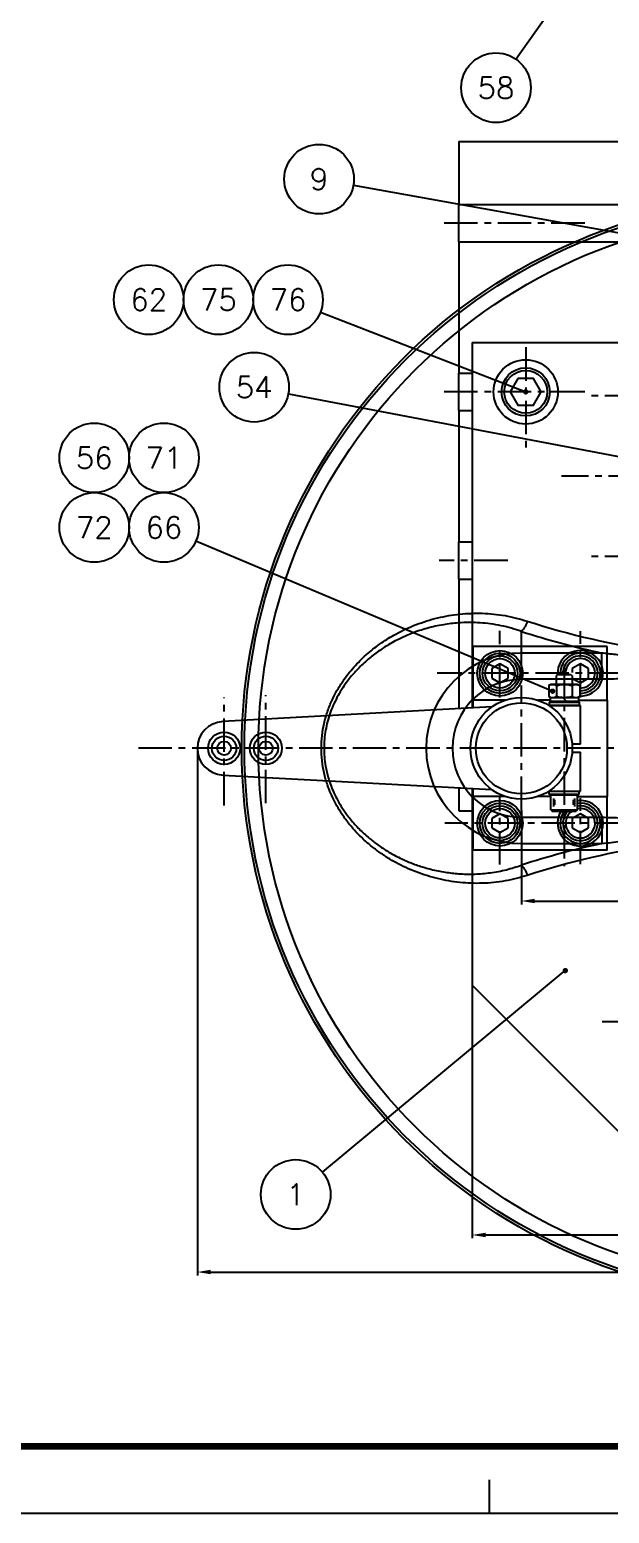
# Model space of a CAD drawing. Extents: x 0 to 2303, y 0 to 1485.
# Drawn here: x 543 to 760, y 0 to 554 of the extents above; entities that cross this region are included whole.
import ezdxf
from ezdxf.enums import TextEntityAlignment as Align

# ---------------------------------------------------------------- set-up
doc = ezdxf.new("R2010")
doc.units = 0
doc.header["$LTSCALE"] = 10
doc.header["$MEASUREMENT"] = 0
doc.linetypes.add('CENTER', pattern=[2, 1.25, -0.25, 0.25, -0.25])
doc.layers.get('0').update_dxf_attribs({"linetype": 'CONTINUOUS'})
doc.layers.get('DEFPOINTS').update_dxf_attribs({"linetype": 'CONTINUOUS'})
for name, color, linetype in [('0-POS', 3, 'CONTINUOUS'), ('CL', 1, 'CENTER'), ('CO', 3, 'CONTINUOUS'), ('CUPLA A SOLDAR', 5, 'CONTINUOUS'), ('FI', 1, 'CONTINUOUS'), ('POS', 3, 'CONTINUOUS')]:
    doc.layers.add(name, color=color, linetype=linetype)
doc.styles.add('ROMANS', font='ROMANS.SHX')
doc.dimstyles.new('2CON5', dxfattribs={"dimscale": 2.5, "dimtxt": 2.3, "dimasz": 2, "dimexe": 0.5, "dimexo": 0.0625, "dimgap": 0.5, "dimtad": 1, "dimdec": 4, "dimdsep": 46, "dimtxsty": 'ROMANS', "dimcen": -2, "dimclrt": 7, "dimadec": 0, "dimazin": 0, "dimtfac": 0.869565, "dimtdec": 4, "dimtmove": 0, "dimatfit": 3, "dimfxl": 1, "dimtolj": 1, "dimarcsym": 0})

# ---------------------------------------------------------------- blocks, each defined once
blk = doc.blocks.new('12912S')
blk.add_lwpolyline([(-2.9, 5.02), (-5.8, 0), (-2.9, -5.02), (2.9, -5.02), (5.8, 0), (2.9, 5.02)], close=True)
blk.add_circle((0, 0), 9)
at = {"color": 1}
blk.add_circle((0, 0), 8, dxfattribs=at)
blk = doc.blocks.new('06125')
for p, q in [((-5.95, 1.6), (-6.25, 1.3)), ((-6.25, 1.3), (-6.25, 0)), ((-6.25, 0), (6.25, 0)), ((-5.95, 1.6), (5.95, 1.6)), ((5.95, 1.6), (6.25, 1.3)), ((6.25, 1.3), (6.25, 0))]:
    blk.add_line(p, q)
at = {"color": 1}
blk.add_line((-6.25, 1.3), (6.25, 1.3), dxfattribs=at)
blk = doc.blocks.new('06912L')
for p, q in [((-5, 5.5), (-4.5, 6)), ((-4.5, 6), (4.5, 6)), ((5, 5.5), (4.5, 6)), ((-5, 5.5), (-5, 0)), ((-5, 0), (5, 0)), ((5, 5.5), (5, 0))]:
    blk.add_line(p, q)
at = {"color": 1}
for p, q in [((-5, 5.5), (5, 5.5)), ((-3.95, 4.33), (-3.95, 1.3)), ((-3.49, 3.73), (-3.49, 1.75)), ((3.49, 3.73), (3.49, 1.75)), ((3.95, 4.33), (3.95, 1.3))]:
    blk.add_line(p, q, dxfattribs=at)
blk = doc.blocks.new('06127')
for p, q in [((-5.9, 1.6), (5.9, 1.6)), ((-5.9, 1.6), (-5.9, 0)), ((-5.9, 0), (5.9, 0)), ((0.49, 1.6), (-0.86, 0)), ((5.9, 1.6), (5.9, 0))]:
    blk.add_line(p, q)
blk = doc.blocks.new('06934L')
for p, q in [((-5, 5), (-5.77, 4.55)), ((-5.77, 4.55), (-5.77, 0.45)), ((-5, 0), (-5.77, 0.45)), ((-5, 5), (-2.89, 5)), ((-5, 0), (-2.89, 0)), ((-2.89, 5), (2.89, 5)), ((-2.89, 4.55), (-2.89, 0.45)), ((-2.89, 0), (2.89, 0)), ((2.89, 5), (5, 5)), ((2.89, 4.55), (2.89, 0.45)), ((2.89, 0), (5, 0)), ((5, 5), (5.77, 4.55)), ((5, 0), (5.77, 0.45)), ((5.77, 4.55), (5.77, 0.45))]:
    blk.add_line(p, q)
for centre, radius, start, end in [((-4.33, 2.44), 2.56, 55.6158, 124.3842), ((-4.33, 2.56), 2.56, 235.6158, 304.3842), ((0, -4.55), 9.55, 72.412, 107.588), ((0, 9.55), 9.55, 252.412, 287.588), ((4.33, 2.44), 2.56, 55.6158, 124.3842), ((4.33, 2.56), 2.56, 235.6158, 304.3842)]:
    blk.add_arc(centre, radius, start, end)
blk = doc.blocks.new('A1G')
blk.add_line((286, 5), (286, 0))
blk.add_lwpolyline([(0, 0), (841, 0), (841, 594), (0, 594)], close=True)
at = {"const_width": 1}
blk.add_lwpolyline([(25, 10), (831, 10), (831, 584), (25, 584)], close=True, dxfattribs=at)
blk = doc.blocks.new('*D29')
at = {"layer": 'CO', "color": 0, "lineweight": -2}
for p, q in [((708.6, 197.14), (708.6, 102.7)), ((948.6, 197.14), (948.6, 102.7)), ((713.6, 103.95), (943.6, 103.95))]:
    blk.add_line(p, q, dxfattribs=at)
at = {"layer": 'CO', "color": 0}
for points in [[(713.6, 104.78), (713.6, 103.12), (708.6, 103.95)], [(943.6, 104.78), (943.6, 103.12), (948.6, 103.95)]]:
    blk.add_solid(points, dxfattribs=at)
at = {"layer": 'DEFPOINTS', "color": 0}
for p in [(708.6, 197.3), (948.6, 197.3), (948.6, 103.95)]:
    blk.add_point(p, dxfattribs=at)
at = {"layer": 'CO', "color": 7, "insert": (828.6, 108.07), "char_height": 5.75, "attachment_point": 5, "style": 'ROMANS'}
blk.add_mtext('\\A1;240', dxfattribs=at)
blk = doc.blocks.new('*D35')
at = {"layer": 'CO', "color": 0, "lineweight": -2}
for p, q in [((727, 262.47), (727, 227.42)), ((930.2, 262.47), (930.2, 227.42)), ((732, 228.67), (925.2, 228.67))]:
    blk.add_line(p, q, dxfattribs=at)
at = {"layer": 'CO', "color": 0}
for points in [[(732, 229.51), (732, 227.84), (727, 228.67)], [(925.2, 229.51), (925.2, 227.84), (930.2, 228.67)]]:
    blk.add_solid(points, dxfattribs=at)
at = {"layer": 'DEFPOINTS', "color": 0}
for p in [(727, 262.63), (930.2, 262.63), (930.2, 228.67)]:
    blk.add_point(p, dxfattribs=at)
at = {"layer": 'CO', "color": 7, "insert": (828.6, 232.8), "char_height": 5.75, "attachment_point": 5, "style": 'ROMANS'}
blk.add_mtext('\\A1;203.2', dxfattribs=at)
blk = doc.blocks.new('*D58')
at = {"layer": 'CO', "color": 0, "lineweight": -2}
for p, q in [((606, 285.54), (606, 88.86)), ((1051.2, 285.54), (1051.2, 88.86)), ((611, 90.11), (1046.2, 90.11))]:
    blk.add_line(p, q, dxfattribs=at)
at = {"layer": 'CO', "color": 0}
for points in [[(611, 90.95), (611, 89.28), (606, 90.11)], [(1046.2, 90.95), (1046.2, 89.28), (1051.2, 90.11)]]:
    blk.add_solid(points, dxfattribs=at)
at = {"layer": 'DEFPOINTS', "color": 0}
for p in [(606, 285.7), (1051.2, 285.7), (1051.2, 90.11)]:
    blk.add_point(p, dxfattribs=at)
at = {"layer": 'CO', "color": 7, "insert": (828.6, 94.24), "char_height": 5.75, "attachment_point": 5, "style": 'ROMANS'}
blk.add_mtext('\\A1;445', dxfattribs=at)
blk = doc.blocks.new('POS')
at = {"layer": '0-POS'}
blk.add_circle((0, 0), 6.5, dxfattribs=at)
at = {"layer": '0-POS', "style": 'ROMANS', "flags": 4}
blk.add_attdef('P', text='', height=4, dxfattribs=at).set_placement((0, 0), align=Align.MIDDLE)

msp = doc.modelspace()

# ---------------------------------------------------------------- linework, layer by layer
for p, q in [((703.6026, 512.29894), (823.21744, 512.29894)), ((703.6026, 512.29894), (703.6026, 488.79893)), ((703.6026, 488.79893), (810.9302, 488.79893)), ((703.6026, 474.79894), (703.6026, 488.79893)), ((703.6026, 474.79894), (807.60637, 474.79894)), ((703.6026, 474.79894), (703.6026, 425.79894)), ((708.6026, 437.29894), (708.6026, 300.72631)), ((708.6026, 437.29894), (781.6026, 437.29894)), ((703.6026, 425.79894), (708.6026, 425.79894)), ((703.6026, 411.79894), (703.6026, 425.79894)), ((703.6026, 411.79894), (708.6026, 411.79894)), ((703.6026, 411.79894), (703.6026, 362.79894)), ((703.6026, 362.79894), (708.6026, 362.79894)), ((703.6026, 348.79894), (703.6026, 362.79894)), ((703.6026, 348.79894), (708.6026, 348.79894)), ((703.6026, 348.79894), (703.6026, 300.45565)), ((759.0026, 323.69893), (709.0026, 323.69893)), ((709.0026, 303.69894), (709.0026, 323.69893)), ((759.0026, 303.69894), (759.0026, 323.69893)), ((719.0026, 317.19894), (715.97151, 315.44894)), ((722.03369, 315.44894), (719.0026, 317.19894)), ((749.0026, 317.19894), (745.97151, 315.44894)), ((752.03369, 315.44894), (749.0026, 317.19894)), ((715.97151, 315.44894), (715.97151, 311.94894)), ((715.97151, 311.94894), (719.00259, 310.19894)), ((719.00259, 310.19894), (722.03369, 311.94893)), ((722.03369, 311.94893), (722.03369, 315.44894)), ((740.5026, 313.25894), (740.0026, 312.75894)), ((740.0026, 312.75894), (740.0026, 309.57893)), ((740.5026, 313.25894), (745.5026, 313.25894)), ((745.5026, 313.25894), (746.0026, 312.75894)), ((745.97151, 315.44894), (745.97151, 314.0493)), ((746.0026, 312.75894), (746.0026, 309.57893)), ((746.62429, 311.57206), (749.00259, 310.19894)), ((749.00259, 310.19894), (752.03369, 311.94893)), ((752.03369, 311.94893), (752.03369, 315.44894)), ((715.90577, 301.12165), (615.46205, 295.68432)), ((720.91984, 303.69894), (709.0026, 303.69894)), ((709.0026, 300.74796), (709.0026, 303.69894)), ((737.6926, 303.69894), (733.08536, 303.69894)), ((749.0026, 301.69893), (737.24955, 301.69893)), ((748.3126, 303.69894), (759.0026, 303.69894)), ((749.0026, 287.19893), (749.0026, 301.69893)), ((759.0026, 303.69894), (759.0026, 267.69894)), ((749.0026, 287.19893), (745.9433, 287.19893)), ((745.9433, 284.19893), (749.0026, 284.19893)), ((749.0026, 269.69894), (749.0026, 284.19893)), ((615.46205, 275.71356), (715.90577, 270.27622)), ((703.6026, 270.94223), (703.6026, 262.29894)), ((708.6026, 270.67156), (708.6026, 197.29894)), ((709.0026, 267.69894), (709.0026, 270.64991)), ((720.91984, 267.69894), (709.0026, 267.69894)), ((709.0026, 247.69894), (709.0026, 267.69894)), ((738.0026, 267.69894), (733.08536, 267.69894)), ((737.24955, 269.69894), (749.0026, 269.69894)), ((748.0026, 267.69894), (759.0026, 267.69894)), ((759.0026, 247.69894), (759.0026, 267.69894)), ((703.6026, 262.29894), (708.6026, 262.29894)), ((719.0026, 261.19894), (715.97151, 259.44894)), ((722.03369, 259.44894), (719.0026, 261.19894)), ((749.0026, 261.19894), (745.97151, 259.44894)), ((752.03369, 259.44894), (749.0026, 261.19894)), ((715.97151, 259.44894), (715.97151, 255.94894)), ((715.97151, 255.94894), (719.00259, 254.19894)), ((719.00259, 254.19894), (722.03369, 255.94893)), ((722.03369, 255.94893), (722.03369, 259.44894)), ((745.97151, 259.44894), (745.97151, 255.94894)), ((745.97151, 255.94894), (749.00259, 254.19894)), ((749.00259, 254.19894), (752.03369, 255.94893)), ((752.03369, 255.94893), (752.03369, 259.44894)), ((759.0026, 247.69894), (709.0026, 247.69894)), ((708.6026, 197.29894), (768.6026, 137.29894))]:
    msp.add_line(p, q)
for centre, radius in [((728.6026, 418.79894), 12), ((719.0026, 313.69894), 8.5), ((719.0026, 313.69894), 6.5), ((727.0026, 285.69894), 19), ((727.0026, 285.69894), 17), ((616.0026, 285.69894), 6), ((616.0026, 285.69894), 4.52815), ((616.0026, 285.69894), 2.55853), ((631.6026, 285.69894), 6), ((631.6026, 285.69894), 4.52815), ((631.6026, 285.69894), 2.55853), ((719.0026, 257.69894), 8.5), ((719.0026, 257.69894), 6.5)]:
    msp.add_circle(centre, radius)
for centre, radius, start, end in [((749.0026, 313.69894), 8.5, 268.4730734, 182.967201), ((749.0026, 313.69894), 6.5, 268.0030819, 183.8814199), ((616.0026, 285.69894), 10, 93.0985793, 266.9014207), ((749.0026, 257.69894), 8.5, 147.5562731, 96.756327), ((749.0026, 257.69894), 6.5, 135.4493898, 98.8498831)]:
    msp.add_arc(centre, radius, start, end)
at = {"layer": 'CL'}
for p, q in [((750.66209, 481.79894), (696.25492, 481.79894)), ((728.6026, 435.47423), (728.6026, 397.55478)), ((750.66209, 418.79894), (696.25492, 418.79894)), ((790.63383, 417.29894), (752.99091, 417.29894)), ((972.04215, 387.29894), (741.96256, 387.29894)), ((721.87886, 355.79894), (696.25492, 355.79894)), ((790.63383, 357.29894), (752.99091, 357.29894)), ((719.0026, 304.61231), (719.0026, 329.59879)), ((749.0026, 304.70281), (749.0026, 329.44206)), ((743.0026, 317.03637), (743.0026, 241.66946)), ((764.70718, 313.69894), (695.56894, 313.69894)), ((631.6026, 265.16186), (631.6026, 305.55653)), ((727.0026, 262.62669), (727.0026, 309.17582)), ((616.0026, 264.37793), (616.0026, 304.61568)), ((1076.51431, 285.69894), (582.70178, 285.69894)), ((719.0026, 242.27976), (719.0026, 267.26624)), ((749.0026, 242.37027), (749.0026, 267.10952)), ((766.94123, 257.69894), (698.39091, 257.69894)), ((909.68842, 183.49894), (754.91888, 183.49894))]:
    msp.add_line(p, q, dxfattribs=at)
at = {"layer": 'CUPLA A SOLDAR'}
for p, q in [((727.0026, 321.28196), (727.0026, 329.32969)), ((757.08518, 321.28196), (727.0026, 321.28196)), ((727.0026, 311.45213), (727.0026, 321.28196)), ((757.08518, 311.45213), (727.0026, 311.45213)), ((727.0026, 259.94575), (757.08518, 259.94575)), ((727.0026, 259.94575), (727.0026, 250.11591)), ((727.0026, 250.11591), (757.08518, 250.11591)), ((727.0026, 250.11591), (727.0026, 242.06818))]:
    msp.add_line(p, q, dxfattribs=at)
for radius in [206, 205, 199.8]:
    msp.add_circle((828.6026, 285.69894), radius, dxfattribs=at)
for centre, radius, start, end in [((821.56564, 619.16323), 300.51694, 252.1023089, 261.6130697), ((818.27573, 610.26191), 295.38737, 252.0013433, 258.0444041), ((727.0026, 285.69894), 35.58302, 90, 270), ((727.0026, 285.69894), 25.7532, 90, 270), ((818.2744, -38.8592), 295.38235, 101.955538, 107.9987013), ((821.56543, -47.76472), 300.51628, 98.3869075, 107.8976889)]:
    msp.add_arc(centre, radius, start, end, dxfattribs=at)
for points, knots in [([(729.2113, 238.20862), (726.45347, 237.43784), (720.92983, 235.89406), (712.44755, 235.11716), (703.99445, 235.40473), (695.6817, 236.83504), (687.63878, 239.33723), (681.2478, 242.28741), (676.39062, 245.17497), (672.89005, 247.60286), (669.51596, 250.31702), (666.33407, 253.29342), (663.39707, 256.51648), (660.28209, 260.5556), (657.17223, 265.61721), (654.74134, 271.23287), (653.26363, 276.44263), (652.47153, 281.05791), (652.22031, 285.75255), (652.49388, 290.44231), (653.28139, 295.0623), (654.56504, 299.51662), (656.28228, 303.76404), (658.37359, 307.774), (661.20527, 312.15446), (664.91066, 316.70806), (669.57648, 321.22382), (674.65457, 325.14001), (680.65396, 328.83361), (687.66675, 332.0773), (695.69377, 334.56499), (704.00487, 335.99186), (712.44806, 336.28247), (720.92912, 335.50426), (726.45445, 333.95984), (729.2113, 333.18926)], [0, 0, 0, 0, 0.0416281453, 0.0833769638, 0.1250401151, 0.1668999802, 0.2086852651, 0.2503017447, 0.2712098721, 0.2921139624, 0.3128653072, 0.3344018718, 0.3551856669, 0.3753608251, 0.4066984378, 0.4379332982, 0.4587534199, 0.4794954754, 0.5002526723, 0.5209555867, 0.5416791548, 0.5626164932, 0.583282286, 0.6040918894, 0.6250649944, 0.6563160099, 0.6874753099, 0.7187730309, 0.7500006674, 0.791310677, 0.8332649286, 0.8749760053, 0.9165964113, 0.9583861034, 1, 1, 1, 1]), ([(727.0026, 329.32969), (725.78202, 329.74448), (723.29269, 330.59044), (719.40838, 331.52906), (715.49186, 332.20148), (711.54311, 332.59547), (707.56482, 332.72541), (703.93661, 332.59075), (700.67916, 332.28), (697.80112, 331.86695), (694.79114, 331.27979), (691.83576, 330.54024), (688.89109, 329.64345), (686.21211, 328.67717), (683.38341, 327.50207), (680.70015, 326.22227), (678.16293, 324.83677), (676.04029, 323.5515), (674.07115, 322.2486), (672.16556, 320.8676), (670.19712, 319.308), (668.2775, 317.6354), (666.38357, 315.80733), (664.66604, 313.97734), (663.12099, 312.16375), (661.48138, 310.0452), (659.79676, 307.57573), (658.1359, 304.71166), (656.73728, 301.83644), (655.54273, 298.84755), (654.57435, 295.73533), (653.8498, 292.45186), (653.4096, 289.12424), (653.25533, 285.74793), (653.39502, 282.37476), (653.78126, 279.41727), (654.30073, 276.87738), (654.86573, 274.72304), (655.63512, 272.33058), (656.67756, 269.69258), (658.06489, 266.81892), (659.73019, 263.92882), (661.46058, 261.37888), (663.18511, 259.14829), (664.80731, 257.25746), (666.52267, 255.45), (668.33895, 253.71036), (670.08335, 252.19161), (671.78609, 250.82879), (673.43397, 249.60291), (675.07211, 248.47831), (676.74081, 247.41576), (678.48469, 246.38287), (680.61425, 245.22918), (682.82296, 244.15824), (684.90903, 243.2551), (686.86399, 242.48528), (688.85615, 241.77945), (691.01875, 241.10391), (693.34322, 240.47089), (695.85231, 239.89954), (698.46936, 239.42746), (700.99784, 239.0848), (704.69486, 238.74226), (709.48931, 238.64243), (715.49378, 239.14709), (721.3276, 240.20748), (725.14729, 241.45987), (727.0026, 242.06818)], [0, 0, 0, 0, 0.01977484, 0.040330228, 0.061694887, 0.081442164, 0.102174815, 0.123929045, 0.138340563, 0.153563023, 0.16962129, 0.186541398, 0.201430354, 0.217957951, 0.231186023, 0.249374267, 0.264344043, 0.276138941, 0.287835614, 0.300810383, 0.312333139, 0.326290166, 0.339563722, 0.352134847, 0.36398638, 0.375103073, 0.391814651, 0.407806583, 0.423075973, 0.437625059, 0.453439056, 0.468778387, 0.484334551, 0.499753531, 0.515254537, 0.530748685, 0.54089724, 0.551259111, 0.561843406, 0.576205557, 0.591440699, 0.607548654, 0.624522184, 0.636594212, 0.649293248, 0.66169458, 0.674055986, 0.687356694, 0.696908281, 0.707432442, 0.718905916, 0.727541738, 0.738035322, 0.75034093, 0.76521585, 0.776328229, 0.785903095, 0.798138154, 0.80947714, 0.821478689, 0.835987491, 0.849914135, 0.863273415, 0.876079439, 0.908229538, 0.938309094, 0.970035266, 1, 1, 1, 1]), ([(729.2113, 333.18926), (729.06327, 332.79781), (728.76722, 332.0149), (728.21971, 330.95467), (727.6257, 330.02015), (727.2103, 329.55984), (727.0026, 329.32969)], [0, 0, 0, 0, 0.250000752, 0.499999895, 0.749999937, 1, 1, 1, 1]), ([(777.24194, 319.60727), (775.5522, 319.66682), (772.16704, 319.78613), (767.11142, 320.159), (762.07744, 320.64032), (758.74705, 321.06836), (757.08518, 321.28196)], [0, 0, 0, 0, 0.2497650863, 0.5003676426, 0.7506826798, 1, 1, 1, 1]), ([(757.08518, 311.45213), (757.08518, 312.41261), (757.08518, 314.33357), (757.08518, 317.03978), (757.08518, 319.46598), (757.08518, 320.67663), (757.08518, 321.28196)], [0, 0, 0, 0, 0.250000074, 0.500000237, 0.750000493, 1, 1, 1, 1]), ([(778.52062, 313.49439), (776.21774, 313.07721), (771.51612, 312.2255), (764.34542, 311.58309), (759.4969, 311.49563), (757.08518, 311.45213)], [0, 0, 0, 0, 0.325463922, 0.664476097, 1, 1, 1, 1]), ([(757.08518, 259.94575), (759.48676, 259.90166), (764.3254, 259.81283), (771.49691, 259.17884), (776.20824, 258.32336), (778.52062, 257.90348)], [0, 0, 0, 0, 0.334119753, 0.673177346, 1, 1, 1, 1]), ([(757.08518, 259.94575), (757.08518, 258.98527), (757.08518, 257.06431), (757.08518, 254.35809), (757.08518, 251.93188), (757.08518, 250.72123), (757.08518, 250.11591)], [0, 0, 0, 0, 0.249999941, 0.499999969, 0.750000627, 1, 1, 1, 1]), ([(757.08518, 250.11591), (759.34722, 250.41277), (762.28186, 250.79791), (765.70586, 251.07753), (766.68823, 251.20875), (767.10313, 251.21982), (767.10314, 251.21982), (767.10317, 251.21984), (767.10323, 251.21983), (767.10333, 251.21984), (767.10354, 251.21985), (767.10395, 251.21989), (767.10478, 251.21996), (767.10644, 251.2201), (767.10975, 251.2204), (767.11638, 251.22094), (767.12964, 251.22206), (767.15611, 251.2243), (767.20895, 251.22877), (767.31412, 251.23758), (767.52254, 251.25491), (767.93159, 251.28839), (768.71864, 251.35059), (770.16852, 251.45709), (773.07453, 251.64606), (775.55047, 251.73194), (777.24194, 251.79061)], [0, 0, 0, 0, 0.341811683, 0.443449584, 0.499155005, 0.49915555, 0.499156458, 0.499157767, 0.499159946, 0.499164364, 0.499173231, 0.499190784, 0.499226071, 0.499296465, 0.499437672, 0.499719428, 0.500282998, 0.501409424, 0.503658588, 0.508142869, 0.517055735, 0.534658647, 0.568973668, 0.63404535, 0.749992683, 1, 1, 1, 1]), ([(727.0026, 242.06818), (727.2103, 241.83803), (727.6257, 241.37772), (728.21971, 240.4432), (728.76722, 239.38297), (729.06327, 238.60007), (729.2113, 238.20862)], [0, 0, 0, 0, 0.250000897, 0.500001341, 0.750000888, 1, 1, 1, 1])]:
    msp.add_open_spline(points, degree=3, knots=knots, dxfattribs=at)
at = {"layer": 'FI'}
for centre, radius in [((719.0026, 313.69894), 7.5), ((719.0026, 313.69894), 5.5), ((719.0026, 257.69894), 7.5), ((719.0026, 257.69894), 5.5)]:
    msp.add_circle(centre, radius, dxfattribs=at)
for centre, radius, start, end in [((749.0026, 313.69894), 7.5, 268.2694249, 183.363256), ((749.0026, 313.69894), 5.5, 267.6398162, 184.5885281), ((749.0026, 257.69894), 7.5, 142.5549353, 97.6622557), ((749.0026, 257.69894), 5.5, 123.9944676, 100.4756817)]:
    msp.add_arc(centre, radius, start, end, dxfattribs=at)
at = {"layer": 'POS'}
for p, q in [((724.97833, 543.03016), (783.6026, 626.60943)), ((664.25566, 495.94232), (817.9495, 468.43288)), ((651.97229, 448.51946), (728.6026, 418.79894)), ((639.98595, 418.11724), (802.1026, 387.29894)), ((605.49797, 363.12934), (738.67247, 307.02311)), ((652.72705, 127.38712), (743.38853, 202.66562))]:
    msp.add_line(p, q, dxfattribs=at)
at = {"layer": 'POS', "const_width": 1}
for points in [[(728.1026, 418.79894, 1), (729.1026, 418.79894, 1)], [(738.17247, 307.02311, 1), (739.17247, 307.02311, 1)], [(742.88853, 202.66562, 1), (743.88853, 202.66562, 1)]]:
    msp.add_lwpolyline(points, format="xyb", close=True, dxfattribs=at)

# ---------------------------------------------------------------- block references
for name, p, xscale, yscale, zscale in [('A1G', (0, 0), 2.5, 2.5, 2.5), ('06125', (743.0026, 301.69893), 0.9, 0.9, 0.9), ('06127', (743.0026, 303.13893), -0.9, 0.9, 0.9)]:
    msp.add_blockref(name, p, dxfattribs=dict(xscale=xscale, yscale=yscale, zscale=zscale))
msp.add_blockref('12912S', (728.6026, 418.79894))
at = {"xscale": -1}
msp.add_blockref('06934L', (743.0026, 304.57893), dxfattribs=at)
at = {"xscale": -0.9, "yscale": 0.9, "zscale": 0.9, "rotation": 180}
msp.add_blockref('06125', (743.0026, 269.69894), dxfattribs=at)
at = {"xscale": -1, "rotation": 180}
msp.add_blockref('06912L', (743.0026, 268.25894), dxfattribs=at)
at = {"layer": 'POS', "xscale": 2, "yscale": 2, "zscale": 2}
for p, values in [((717.51317, 532.38726), {'P': '58'}), ((651.45903, 498.23277), {'P': '9'}), ((587.85196, 453.22025), {'P': '62'}), ((613.85196, 453.22025), {'P': '75'}), ((639.85196, 453.22025), {'P': '76'}), ((627.21467, 420.54506), {'P': '54'}), ((567.51776, 394.17659), {'P': '56'}), ((593.51776, 394.17659), {'P': '71'}), ((567.51776, 368.17659), {'P': '72'}), ((593.51776, 368.17659), {'P': '66'}), ((642.72539, 119.08249), {'P': '1'})]:
    msp.add_blockref('POS', p, dxfattribs=at).add_auto_attribs(values)

# ---------------------------------------------------------------- dimensions: what is measured, and where the dimension line sits
at = {"layer": 'CO'}
dim = msp.add_linear_dim(base=(1051.2026, 90.11378), p1=(606.0026, 285.69894), p2=(1051.2026, 285.69894), dimstyle='2CON5', override={"dimdec": 0}, dxfattribs=at)
dim.commit()
dim.dimension.update_dxf_attribs({"geometry": '*D58', "text_midpoint": (828.6026, 94.23878)})
for base, p1, p2, picture, middle in [((930.2026, 228.6747), (727.0026, 262.62669), (930.2026, 262.62669), '*D35', (828.6026, 232.7997)), ((948.6026, 103.94895), (708.6026, 197.29894), (948.6026, 197.29894), '*D29', (828.6026, 108.07395))]:
    dim = msp.add_linear_dim(base=base, p1=p1, p2=p2, dimstyle='2CON5', dxfattribs=at)
    dim.commit()
    dim.dimension.update_dxf_attribs({"geometry": picture, "text_midpoint": middle})

doc.saveas('drawing.dxf')
